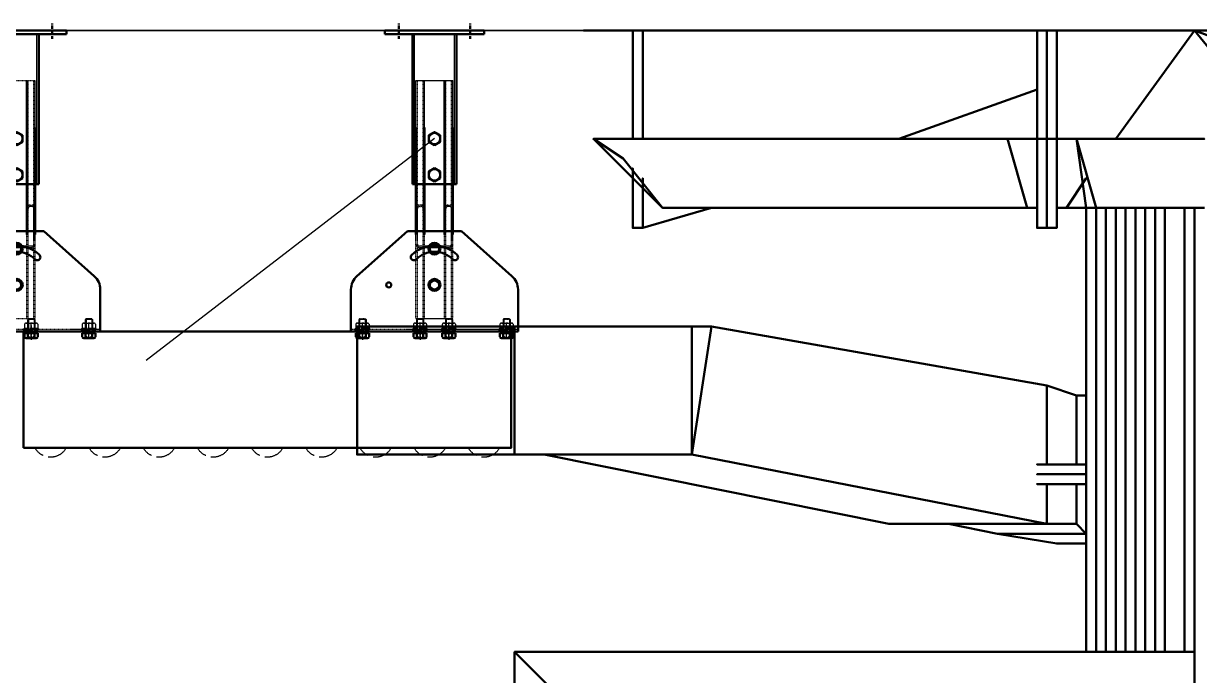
# Model space of a CAD drawing. Header units: millimetres. Extents: x 0 to 461941, y -159644 to 4828.
# Drawn here: x 233903 to 235558, y -149305 to -148388 of the extents above; entities that cross this region are included whole.
import ezdxf

# ---------------------------------------------------------------- set-up
doc = ezdxf.new("R2010")
doc.units = ezdxf.units.MM
for name, pattern in [('Xref Conv Decant Product Tote$0$AM_ISO02W050', [7.5, 6, -1.5]), ('Xref Conv Decant Product Tote$0$CENTER', [7, 4, -1, 1, -1]), ('Xref Conv Decant Product Tote$0$HIDDEN', [0.375, 0.25, -0.125])]:
    doc.linetypes.add(name, pattern=pattern)
for name, color, linetype in [('AM_BOR', 4, 'Continuous'), ('Xref Conv Decant Empty Tote$0$B', 4, 'Continuous'), ('Xref Conv Decant In$0$P_Number1', 4, 'Continuous'), ('Xref Conv Decant Product Tote$0$B', 4, 'Continuous')]:
    doc.layers.add(name, color=color, linetype=linetype)
doc.layers.add('Xref Conv Decant Product Tote$0$Conv- Product decant', color=3, linetype='Continuous', lineweight=50)
doc.layers.add('Xref Conv Decant Product Tote$0$Hidden', color=9, linetype='Xref Conv Decant Product Tote$0$AM_ISO02W050', lineweight=25)

# ---------------------------------------------------------------- blocks, each defined once
blk = doc.blocks.new('Xref Conv Decant Empty Tote')
at = {"layer": 'Xref Conv Decant Empty Tote$0$B'}
blk.add_line((242903.7, -148397.6), (134788.8, -148397.6), dxfattribs=at)
blk = doc.blocks.new('*U362')
at = {"linetype": 'Continuous'}
for p, q in [((0, 0), (0, -59.2)), ((0, 0), (235, 0)), ((235, 0), (235, -59.2)), ((79.4, -141.4), (8.5, -78.2)), ((155.6, -141.4), (226.5, -78.2)), ((79.4, -141.4), (155.6, -141.4)), ((91.5, -136.4), (91.5, -287)), ((103.5, -136.4), (103.5, -353)), ((131.5, -136.4), (131.5, -287)), ((143.5, -136.4), (143.5, -287)), ((86.5, -207.5), (148.5, -207.5)), ((86.5, -207.5), (86.5, -418.5)), ((148.5, -207.5), (148.5, -418.5)), ((187.5, -418.5), (47.5, -418.5)), ((47.5, -418.5), (47.5, -423.5)), ((187.5, -423.5), (47.5, -423.5)), ((187.5, -418.5), (187.5, -423.5))]:
    blk.add_line(p, q, dxfattribs=at)
for p, q in [((6.9, 7.5), (6.9, 2)), ((6.9, 2), (25.4, 2)), ((9.2, 9), (11.5, 9)), ((11.5, 9), (11.5, 2)), ((11.5, 9), (20.8, 9)), ((20.8, 9), (20.8, 2)), ((20.8, 9), (23.1, 9)), ((25.4, 7.5), (25.4, 2)), ((88, 7.5), (88, 2)), ((88, 2), (106.5, 2)), ((90.3, 9), (92.6, 9)), ((92.6, 9), (92.6, 2)), ((92.6, 9), (101.8, 9)), ((101.8, 9), (101.8, 2)), ((101.8, 9), (104.2, 9)), ((106.5, 7.5), (106.5, 2)), ((128.5, 7.5), (128.5, 2)), ((128.5, 2), (147, 2)), ((130.8, 9), (133.2, 9)), ((133.2, 9), (133.2, 2)), ((133.2, 9), (142.4, 9)), ((142.4, 9), (142.4, 2)), ((142.4, 9), (144.7, 9)), ((147, 7.5), (147, 2)), ((209.6, 7.5), (209.6, 2)), ((209.6, 2), (228.1, 2)), ((211.9, 9), (214.2, 9)), ((214.2, 9), (214.2, 2)), ((214.2, 9), (223.5, 9)), ((223.5, 9), (223.5, 2)), ((223.5, 9), (225.8, 9)), ((228.1, 7.5), (228.1, 2)), ((117.5, -109.3), (111.1, -113)), ((111.1, -113), (111.1, -120.4)), ((123.9, -113), (117.5, -109.3)), ((123.9, -120.4), (123.9, -113)), ((111.1, -120.4), (117.5, -124.1)), ((117.5, -124.1), (123.9, -120.4))]:
    blk.add_line(p, q)
at = {"linetype": 'Xref Conv Decant Product Tote$0$CENTER'}
for p, q in [((67.5, -411.7), (67.5, -433.3)), ((167.5, -411.7), (167.5, -433.3))]:
    blk.add_line(p, q, dxfattribs=at)
for points in [[(111.1, -69.4), (117.5, -73.1), (123.9, -69.4), (123.9, -62), (117.5, -58.3), (111.1, -62)], [(109.5, -225.1), (117.5, -229.7), (125.5, -225.1), (125.5, -215.9), (117.5, -211.3), (109.5, -215.9)], [(109.5, -276.1), (117.5, -280.7), (125.5, -276.1), (125.5, -266.9), (117.5, -262.3), (109.5, -266.9)]]:
    blk.add_lwpolyline(points, close=True)
for centre, radius in [((117.5, -65.7), 8.4), ((117.5, -65.7), 6.4), ((117.5, -116.7), 8.4), ((117.5, -116.7), 6.4), ((117.5, -220.5), 8), ((117.5, -271.5), 8)]:
    blk.add_circle(centre, radius)
at = {"linetype": 'Continuous'}
blk.add_circle((181.8, -65.7), 3.6, dxfattribs=at)
for centre, radius, start, end in [((9.2, 6.5), 2.53, 23.991, 156.009), ((16.1, 1.1), 7.86, 54.0166, 125.9834), ((23.1, 6.5), 2.53, 23.991, 156.009), ((90.3, 6.5), 2.53, 23.991, 156.009), ((97.2, 1.1), 7.86, 54.0166, 125.9834), ((104.2, 6.5), 2.53, 23.991, 156.009), ((130.8, 6.5), 2.53, 23.991, 156.009), ((137.8, 1.1), 7.86, 54.0166, 125.9834), ((144.7, 6.5), 2.53, 23.991, 156.009), ((211.9, 6.5), 2.53, 23.991, 156.009), ((218.8, 1.1), 7.86, 54.0166, 125.9834), ((225.8, 6.5), 2.53, 23.991, 156.009)]:
    blk.add_arc(centre, radius, start, end)
for centre, radius, start, end in [((25.4, -59.2), 25.4, 180, 228.2691), ((209.6, -59.2), 25.4, 311.7309, 0), ((88.7, -104.7), 4.4, 45, 225), ((116.3, -77.6), 43.1, 224.5473, 271.6144), ((117.5, -75.9), 36.4, 225, 270), ((117.5, -75.9), 36.4, 270, 315), ((118.7, -77.6), 43.1, 268.3856, 315.4527), ((146.3, -104.7), 4.4, 315, 135)]:
    blk.add_arc(centre, radius, start, end, dxfattribs=at)
at = {"layer": 'Xref Conv Decant Product Tote$0$Hidden', "linetype": 'Xref Conv Decant Product Tote$0$HIDDEN'}
for p, q in [((11.1, -17), (11.1, 2)), ((12.1, -18), (12.1, 2)), ((20.1, -18), (20.1, 2)), ((21.1, -17), (21.1, 2)), ((92.2, -17), (92.2, 2)), ((93.2, -18), (93.2, 2)), ((101.2, -18), (101.2, 2)), ((102.2, -17), (102.2, 2)), ((132.8, -17), (132.8, 2)), ((133.8, -18), (133.8, 2)), ((141.8, -18), (141.8, 2)), ((142.8, -17), (142.8, 2)), ((213.8, -17), (213.8, 2)), ((214.8, -18), (214.8, 2)), ((222.8, -18), (222.8, 2)), ((223.8, -17), (223.8, 2)), ((0, -3), (235, -3)), ((12.1, -18), (11.1, -17)), ((11.1, -17), (21.1, -17)), ((12.1, -18), (20.1, -18)), ((20.1, -18), (21.1, -17)), ((91.5, -18), (91.5, -158.8)), ((91.5, -18), (143.5, -18)), ((92.2, -17), (102.2, -17)), ((93.2, -18), (92.2, -17)), ((93.2, -18), (101.2, -18)), ((93.5, -18), (93.5, -353)), ((101.2, -18), (102.2, -17)), ((101.5, -18), (101.5, -353)), ((103.5, -18), (103.5, -158.8)), ((131.5, -18), (131.5, -158.8)), ((132.8, -17), (142.8, -17)), ((133.8, -18), (132.8, -17)), ((133.5, -18), (133.5, -353)), ((133.8, -18), (141.8, -18)), ((141.5, -18), (141.5, -353)), ((141.8, -18), (142.8, -17)), ((143.5, -18), (143.5, -158.8)), ((213.8, -17), (223.8, -17)), ((214.8, -18), (213.8, -17)), ((214.8, -18), (222.8, -18)), ((222.8, -18), (223.8, -17)), ((91.5, -128), (91.5, -173)), ((93.5, -128), (93.5, -173)), ((96.5, -118), (138.5, -118)), ((96.5, -120), (138.5, -120)), ((141.5, -128), (141.5, -173)), ((143.5, -128), (143.5, -173)), ((91.5, -142), (91.5, -353)), ((103.5, -142), (103.5, -287)), ((131.5, -142), (131.5, -353)), ((143.5, -142), (143.5, -353)), ((96.5, -176), (98.5, -176)), ((98.5, -178), (96.5, -178)), ((101.5, -170), (101.5, -173)), ((101.5, -170), (103.5, -170)), ((103.5, -170), (103.5, -173)), ((131.5, -170), (131.5, -173)), ((131.5, -170), (133.5, -170)), ((133.5, -170), (131.5, -170)), ((133.5, -170), (133.5, -173)), ((133.5, -170), (133.5, -173)), ((138.5, -176), (136.5, -176)), ((136.5, -178), (138.5, -178)), ((89.5, -207.5), (89.5, -418.5)), ((145.5, -207.5), (145.5, -418.5)), ((143.5, -353), (91.5, -353))]:
    blk.add_line(p, q, dxfattribs=at)
at = {"layer": 'Xref Conv Decant Product Tote$0$Hidden', "linetype": 'Xref Conv Decant Product Tote$0$CENTER'}
for p, q in [((16.1, 10.6), (16.1, -9.3)), ((97.2, -8.6), (97.2, 11.3)), ((97.2, 10.6), (97.2, -9.3)), ((137.8, -8.6), (137.8, 11.3)), ((218.8, -8.6), (218.8, 11.3))]:
    blk.add_line(p, q, dxfattribs=at)
at = {"layer": 'Xref Conv Decant Product Tote$0$Hidden'}
for p, q in [((16.1, 8.6), (16.1, -11.3)), ((97.2, 8.6), (97.2, -11.3)), ((137.8, 8.6), (137.8, -11.3)), ((218.8, 8.6), (218.8, -11.3))]:
    blk.add_line(p, q, dxfattribs=at)
for points in [[(6.9, -5), (4.9, -3)], [(27.4, -3), (4.9, -3)], [(25.4, -5), (6.9, -5)], [(6.9, -10.5), (6.9, -5)], [(23.1, -12), (20.8, -12), (11.5, -12), (9.2, -12)], [(11.5, -12), (11.5, -5)], [(20.8, -12), (20.8, -5)], [(27.4, -3), (25.4, -5)], [(25.4, -10.5), (25.4, -5)], [(88, -5), (86, -3)], [(108.5, -3), (86, -3)], [(106.5, -5), (88, -5)], [(88, -10.5), (88, -5)], [(104.2, -12), (101.8, -12), (92.6, -12), (90.3, -12)], [(92.6, -12), (92.6, -5)], [(101.8, -12), (101.8, -5)], [(108.5, -3), (106.5, -5)], [(106.5, -10.5), (106.5, -5)], [(128.5, -5), (126.5, -3)], [(149, -3), (126.5, -3)], [(147, -5), (128.5, -5)], [(128.5, -10.5), (128.5, -5)], [(144.7, -12), (142.4, -12), (133.2, -12), (130.8, -12)], [(133.2, -12), (133.2, -5)], [(142.4, -12), (142.4, -5)], [(149, -3), (147, -5)], [(147, -10.5), (147, -5)], [(209.6, -5), (207.6, -3)], [(230.1, -3), (207.6, -3)], [(228.1, -5), (209.6, -5)], [(209.6, -10.5), (209.6, -5)], [(225.8, -12), (223.5, -12), (214.2, -12), (211.9, -12)], [(214.2, -12), (214.2, -5)], [(223.5, -12), (223.5, -5)], [(230.1, -3), (228.1, -5)], [(228.1, -10.5), (228.1, -5)]]:
    blk.add_lwpolyline(points, dxfattribs=at)
for centre, radius, start, end in [((9.2, -9.5), 2.53, 203.991, 336.009), ((16.1, -4.1), 7.86, 234.0166, 305.9834), ((23.1, -9.5), 2.53, 203.991, 336.009), ((90.3, -9.5), 2.53, 203.991, 336.009), ((97.2, -4.1), 7.86, 234.0166, 305.9834), ((104.2, -9.5), 2.53, 203.991, 336.009), ((130.8, -9.5), 2.53, 203.991, 336.009), ((137.8, -4.1), 7.86, 234.0166, 305.9834), ((144.7, -9.5), 2.53, 203.991, 336.009), ((211.9, -9.5), 2.53, 203.991, 336.009), ((218.8, -4.1), 7.86, 234.0166, 305.9834), ((225.8, -9.5), 2.53, 203.991, 336.009)]:
    blk.add_arc(centre, radius, start, end, dxfattribs=at)
at = {"layer": 'Xref Conv Decant Product Tote$0$Hidden', "linetype": 'Xref Conv Decant Product Tote$0$HIDDEN'}
for centre, radius, start, end in [((96.5, -123), 5, 90, 180), ((96.5, -123), 3, 90, 180), ((138.5, -123), 5, 0, 90), ((138.5, -123), 3, 0, 90), ((96.5, -173), 5, 180, 270), ((96.5, -173), 5, 180, 270), ((96.5, -173), 3, 180, 270), ((98.5, -173), 3, 270, 0), ((98.5, -173), 5, 270, 0), ((136.5, -173), 5, 180, 270), ((136.5, -173), 3, 180, 270), ((138.5, -173), 5, 270, 0), ((138.5, -173), 3, 270, 0)]:
    blk.add_arc(centre, radius, start, end, dxfattribs=at)
blk = doc.blocks.new('*U363')
blk.add_lwpolyline([(0, 0), (685.8, 0), (685.8, -163.5), (0, -163.5)], close=True)
at = {"layer": 'Xref Conv Decant Product Tote$0$Hidden', "ltscale": 5}
for centre in [(38.1, -12), (114.3, -12), (190.5, -12), (266.7, -12), (342.9, -12), (419.1, -12), (495.3, -12), (571.5, -12), (647.7, -12)]:
    blk.add_arc(centre, 25, 28.6854, 151.3146, dxfattribs=at)
blk = doc.blocks.new('Xref Conv Decant Product Tote$0$spiralelevationmo')
at = {"flags": 128}
for points in [[(0, 929.3), (-901, 929.3), (-901, 1637), (-901, 929.3), (-956.4, 873.9), (-956.4, 1637), (-956.4, 873.9)], [(-956.4, 873.9), (-901, 929.3), (-901, 1637)], [(-152.4, 249.3), (-152.4, 873.9)], [(-124.7, 249.3), (-124.7, 873.9)], [(-124.7, 249.3), (-124.7, 873.9)], [(-97, 249.3), (-97, 873.9)], [(-97, 249.3), (-97, 873.9)], [(-83.1, 249.3), (-83.1, 873.9)], [(-83.1, 249.3), (-83.1, 873.9)], [(-69.3, 249.3), (-69.3, 873.9)], [(-69.3, 249.3), (-69.3, 873.9)], [(-55.4, 249.3), (-55.4, 873.9)], [(-55.4, 249.3), (-55.4, 873.9)], [(-41.6, 249.3), (-41.6, 873.9)], [(-41.6, 249.3), (-41.6, 873.9)], [(-13.9, 249.3), (-13.9, 873.9)], [(-13.9, 249.3), (-13.9, 873.9)], [(0, 249.3), (0, 873.9)], [(0, 249.3), (0, 873.9)], [(-193.9, 721.5), (-152.4, 721.5), (-193.9, 721.5), (-277, 707.7)], [(-152.4, 721.5), (-193.9, 721.5)], [(-277, 707.7), (-346.3, 693.8), (-277, 707.7), (-152.4, 707.7), (-166.2, 693.8), (-166.2, 637.8)], [(-166.2, 637.8), (-166.2, 693.8), (-152.4, 707.7), (-277, 707.7), (-346.3, 693.8)], [(-207.8, 637.8), (-207.8, 693.8), (-166.2, 693.8), (-346.3, 693.8), (-430, 693.8), (-914.9, 596.3)], [(-430, 693.8), (-207.8, 693.8), (-707.1, 596.3)], [(-166.2, 610.1), (-166.2, 513.1), (-207.8, 499.3), (-679.4, 416.2), (-707.1, 596.3), (-207.8, 693.8), (-430, 693.8), (-346.3, 693.8)], [(-430, 693.8), (-346.3, 693.8), (-166.2, 693.8), (-207.8, 693.8), (-207.8, 637.8)], [(-152.4, 637.8), (-221.6, 637.8)], [(-152.4, 637.8), (-207.8, 637.8)], [(-152.4, 624), (-221.6, 624)], [(-956.4, 596.3), (-1178.1, 596.3), (-1178.1, 416.2), (-956.4, 416.2), (-707.1, 416.2)], [(-1178.1, 596.3), (-1178.1, 416.2), (-956.4, 416.2)], [(-956.4, 596.3), (-707.1, 596.3)], [(-956.4, 596.3), (-956.4, 416.2)], [(-207.8, 610.1), (-207.8, 499.3), (-679.4, 416.2), (-707.1, 596.3)], [(-707.1, 596.3), (-679.4, 416.2)], [(-152.4, 610.1), (-207.8, 610.1)], [(-152.4, 513.1), (-166.2, 513.1), (-207.8, 499.3), (-207.8, 610.1)], [(-166.2, 610.1), (-166.2, 513.1), (-152.4, 513.1)], [(-776.3, 277.7), (-790.2, 277.7)], [(-776.3, 277.7), (-790.2, 277.7)], [(-790.2, 277.7), (-790.2, 193.9)], [(-776.3, 207.8), (-776.3, 277.7)], [(-776.3, 221.6), (-776.3, 277.7)], [(-207.8, 277.7), (-207.8, 152.4), (-207.8, 0), (-207.8, 152.4), (-207.8, 277.7), (-221.6, 277.7), (-207.8, 277.7), (-207.8, 152.4)], [(-207.8, 152.4), (-207.8, 0), (-207.8, 152.4), (-207.8, 277.7)], [(-193.9, 152.4), (-193.9, 277.7), (-207.8, 277.7)], [(-193.9, 277.7), (-193.9, 152.4), (-193.9, 0), (-193.9, 152.4), (-193.9, 277.7), (-207.8, 277.7)], [(-193.9, 152.4), (-193.9, 277.7)], [(-193.9, 0), (-193.9, 152.4), (-193.9, 277.7)], [(-748.6, 249.3), (-804, 180.1), (-845.6, 152.4), (-263.2, 152.4), (-845.6, 152.4)], [(-748.6, 249.3), (-845.6, 152.4), (-263.2, 152.4)], [(-138.5, 249.3), (-166.2, 152.4), (13.9, 152.4), (-166.2, 152.4), (-263.2, 152.4), (-235.5, 249.3)], [(-235.5, 249.3), (-263.2, 152.4), (-166.2, 152.4), (-152.4, 249.3)], [(-235.5, 249.3), (-263.2, 152.4), (-166.2, 152.4)], [(-221.6, 249.3), (-235.5, 249.3)], [(13.9, 249.3), (-138.5, 249.3), (-166.2, 152.4), (13.9, 152.4), (-166.2, 152.4), (-152.4, 249.3), (-193.9, 249.3)], [(-776.3, 0), (-776.3, 152.4)], [(-221.6, 152.4), (-221.6, 0)], [(-762.5, 0), (-776.3, 0), (-790.2, 0), (-859.5, 0), (-776.3, 0)], [(-790.2, 0), (-776.3, 0)], [(-790.2, 0), (-776.3, 0)], [(-97, 0), (-69.3, 0), (-97, 0), (-332.5, 0)]]:
    blk.add_lwpolyline(points, dxfattribs=at)
for points in [[(-956.4, 873.9), (-956.4, 1637)], [(-956.4, 873.9), (0, 873.9), (0, 929.3), (-901, 929.3), (0, 929.3), (0, 873.9)], [(-956.4, 873.9), (0, 873.9)], [(-152.4, 873.9), (-152.4, 249.3)], [(-152.4, 873.9), (-152.4, 249.3)], [(-152.4, 873.9), (-152.4, 249.3)], [(-138.5, 873.9), (-138.5, 249.3)], [(-138.5, 873.9), (-138.5, 249.3)], [(-110.8, 873.9), (-110.8, 249.3)], [(-110.8, 873.9), (-110.8, 249.3)], [(-277, 707.7), (-193.9, 721.5)], [(-152.4, 721.5), (-193.9, 721.5)], [(-430, 693.8), (-914.9, 596.3)], [(-221.6, 637.8), (-152.4, 637.8)], [(-221.6, 637.8), (-152.4, 637.8)], [(-221.6, 637.8), (-152.4, 637.8)], [(-221.6, 637.8), (-152.4, 637.8)], [(-152.4, 637.8), (-221.6, 637.8)], [(-152.4, 637.8), (-207.8, 637.8)], [(-207.8, 637.8), (-152.4, 637.8)], [(-207.8, 637.8), (-152.4, 637.8)], [(-207.8, 637.8), (-152.4, 637.8)], [(-221.6, 624), (-152.4, 624)], [(-221.6, 624), (-152.4, 624)], [(-221.6, 624), (-152.4, 624)], [(-221.6, 624), (-152.4, 624)], [(-221.6, 624), (-152.4, 624)], [(-152.4, 624), (-221.6, 624)], [(-152.4, 624), (-221.6, 624)], [(-1178.1, 416.2), (-1178.1, 596.3), (-956.4, 596.3), (-956.4, 416.2)], [(-1178.1, 596.3), (-956.4, 596.3)], [(-956.4, 596.3), (-1178.1, 596.3)], [(-956.4, 596.3), (-956.4, 416.2), (-707.1, 416.2), (-679.4, 416.2), (-707.1, 596.3)], [(-707.1, 596.3), (-956.4, 596.3), (-956.4, 416.2), (-707.1, 416.2)], [(-679.4, 416.2), (-707.1, 596.3)], [(-679.4, 416.2), (-707.1, 416.2), (-707.1, 596.3)], [(-221.6, 610.1), (-152.4, 610.1)], [(-152.4, 610.1), (-221.6, 610.1), (-152.4, 610.1), (-207.8, 610.1)], [(-207.8, 610.1), (-152.4, 610.1)], [(-207.8, 610.1), (-152.4, 610.1)], [(-956.4, 416.2), (-1178.1, 416.2)], [(-790.2, 277.7), (-790.2, 193.9)], [(-790.2, 277.7), (-790.2, 207.8)], [(-790.2, 277.7), (-790.2, 207.8)], [(-790.2, 277.7), (-790.2, 207.8)], [(-790.2, 277.7), (-790.2, 207.8)], [(-790.2, 277.7), (-790.2, 207.8)], [(-790.2, 277.7), (-790.2, 207.8)], [(-790.2, 277.7), (-790.2, 207.8)], [(-790.2, 207.8), (-790.2, 277.7)], [(-790.2, 207.8), (-790.2, 277.7)], [(-790.2, 207.8), (-790.2, 277.7)], [(-790.2, 207.8), (-790.2, 277.7)], [(-790.2, 207.8), (-790.2, 277.7)], [(-790.2, 207.8), (-790.2, 277.7)], [(-776.3, 277.7), (-776.3, 207.8)], [(-776.3, 277.7), (-776.3, 221.6)], [(-776.3, 277.7), (-776.3, 221.6)], [(-776.3, 277.7), (-776.3, 221.6)], [(-776.3, 277.7), (-776.3, 221.6)], [(-776.3, 277.7), (-776.3, 221.6)], [(-776.3, 221.6), (-776.3, 277.7)], [(-776.3, 221.6), (-776.3, 277.7)], [(-776.3, 221.6), (-776.3, 277.7)], [(-776.3, 277.7), (-679.4, 249.3)], [(-776.3, 277.7), (-776.3, 207.8)], [(-221.6, 277.7), (-221.6, 152.4)], [(-221.6, 152.4), (-221.6, 277.7), (-221.6, 152.4), (-221.6, 0)], [(-207.8, 277.7), (-207.8, 152.4)], [(-207.8, 277.7), (-207.8, 152.4)], [(-207.8, 277.7), (-207.8, 152.4)], [(-207.8, 277.7), (-207.8, 152.4)], [(-207.8, 277.7), (-207.8, 152.4)], [(-207.8, 277.7), (-207.8, 152.4)], [(-207.8, 277.7), (-207.8, 152.4), (-207.8, 0), (-207.8, 152.4)], [(-207.8, 0), (-207.8, 152.4), (-207.8, 277.7), (-207.8, 152.4)], [(-207.8, 0), (-207.8, 152.4), (-207.8, 277.7), (-207.8, 152.4)], [(-207.8, 152.4), (-207.8, 277.7)], [(-207.8, 0), (-207.8, 152.4), (-207.8, 277.7), (-207.8, 152.4)], [(-207.8, 0), (-207.8, 152.4), (-207.8, 277.7), (-207.8, 152.4)], [(-207.8, 0), (-207.8, 152.4), (-207.8, 277.7), (-207.8, 152.4)], [(-207.8, 0), (-207.8, 152.4), (-207.8, 277.7), (-207.8, 152.4)], [(-193.9, 277.7), (-193.9, 152.4)], [(-193.9, 277.7), (-193.9, 152.4)], [(-193.9, 277.7), (-193.9, 152.4)], [(-193.9, 0), (-193.9, 152.4), (-193.9, 277.7), (-193.9, 152.4)], [(-193.9, 277.7), (-193.9, 152.4), (-193.9, 0), (-193.9, 152.4)], [(-193.9, 0), (-193.9, 152.4), (-193.9, 277.7), (-193.9, 152.4)], [(-263.2, 152.4), (-166.2, 152.4), (-263.2, 152.4), (-235.5, 249.3), (-748.6, 249.3), (-845.6, 152.4)], [(-748.6, 249.3), (-235.5, 249.3)], [(-221.6, 249.3), (-235.5, 249.3)], [(-221.6, 249.3), (-235.5, 249.3)], [(-138.5, 249.3), (-193.9, 249.3), (-152.4, 249.3)], [(-193.9, 249.3), (-152.4, 249.3), (-138.5, 249.3)], [(-180.1, 249.3), (-152.4, 207.8)], [(13.9, 249.3), (-138.5, 249.3)], [(-790.2, 152.4), (-790.2, 0)], [(-790.2, 152.4), (-790.2, 0)], [(-790.2, 152.4), (-790.2, 0)], [(-790.2, 152.4), (-790.2, 0)], [(-790.2, 152.4), (-790.2, 0)], [(-790.2, 152.4), (-790.2, 0)], [(-790.2, 152.4), (-790.2, 0)], [(-790.2, 152.4), (-790.2, 0)], [(-790.2, 152.4), (-790.2, 0)], [(-790.2, 152.4), (-790.2, 0)], [(-790.2, 152.4), (-790.2, 0)], [(-790.2, 152.4), (-790.2, 0)], [(-790.2, 152.4), (-790.2, 0)], [(-790.2, 152.4), (-790.2, 0)], [(-790.2, 152.4), (-790.2, 0)], [(-790.2, 152.4), (-790.2, 0)], [(-790.2, 152.4), (-790.2, 0)], [(-776.3, 152.4), (-776.3, 0)], [(-776.3, 152.4), (-776.3, 0)], [(-776.3, 152.4), (-776.3, 0)], [(-776.3, 152.4), (-776.3, 0)], [(-776.3, 152.4), (-776.3, 0)], [(-776.3, 152.4), (-776.3, 0)], [(-776.3, 152.4), (-776.3, 0)], [(-776.3, 152.4), (-776.3, 0)], [(-776.3, 152.4), (-776.3, 0)], [(-776.3, 152.4), (-776.3, 0)], [(-776.3, 152.4), (-776.3, 0)], [(-416.2, 152.4), (-221.6, 83.1)], [(-221.6, 152.4), (-221.6, 0)], [(-207.8, 152.4), (-207.8, 0)], [(-207.8, 152.4), (-207.8, 0)], [(-207.8, 152.4), (-207.8, 0)], [(-207.8, 152.4), (-207.8, 0)], [(-207.8, 152.4), (-207.8, 0)], [(-207.8, 152.4), (-207.8, 0)], [(-193.9, 152.4), (-193.9, 0)], [(-193.9, 152.4), (-193.9, 0)], [(-193.9, 152.4), (-193.9, 0)], [(-193.9, 152.4), (-193.9, 0)], [(-110.8, 152.4), (0, 0)], [(124.7, 152.4), (0, 0)], [(415.6, 152.4), (0, 0)], [(-790.2, 0), (-859.5, 0), (-776.3, 0), (-859.5, 0)], [(-790.2, 0), (-776.3, 0), (-859.5, 0)], [(-776.3, 0), (-720.9, 0)], [(-720.9, 0), (-776.3, 0), (-762.5, 0), (-776.3, 0)], [(-332.5, 0), (-748.6, 0)], [(-97, 0), (-332.5, 0), (-97, 0), (-69.3, 0)], [(0, 0), (-69.3, 0)], [(0, 0), (-69.3, 0)], [(720.9, 0), (0, 0)]]:
    blk.add_lwpolyline(points, close=True, dxfattribs=at)
blk = doc.blocks.new('Xref Conv Decant Product Tote')
blk.add_line((234481.5, -148549.6), (234076, -148861.6))
at = {"layer": 'Xref Conv Decant Product Tote$0$B'}
blk.add_line((242903.7, -148397.6), (134788.8, -148397.6), dxfattribs=at)
at = {"layer": 'Xref Conv Decant Product Tote$0$Conv- Product decant', "rotation": 180}
for p in [(234011.4, -148821.1), (234599, -148821.1)]:
    blk.add_blockref('*U362', p, dxfattribs=at)
at = {"layer": 'Xref Conv Decant Product Tote$0$Conv- Product decant', "xscale": -1, "rotation": 180}
for name, p in [('Xref Conv Decant Product Tote$0$spiralelevationmo', (235550.7, -148397.6)), ('*U363', (233903.4, -148984.6))]:
    blk.add_blockref(name, p, dxfattribs=at)
blk = doc.blocks.new('Xref Conv Decant In')
at = {"layer": 'Xref Conv Decant In$0$P_Number1'}
blk.add_line((146225.2, -148397.6), (236367.6, -148397.6), dxfattribs=at)

msp = doc.modelspace()

# ---------------------------------------------------------------- block references
for name in ['Xref Conv Decant Empty Tote', 'Xref Conv Decant Product Tote']:
    msp.add_blockref(name, (0, 0))
at = {"layer": 'AM_BOR'}
for name in ['Xref Conv Decant Product Tote', 'Xref Conv Decant In']:
    msp.add_blockref(name, (0, 0), dxfattribs=at)

doc.saveas('drawing.dxf')
